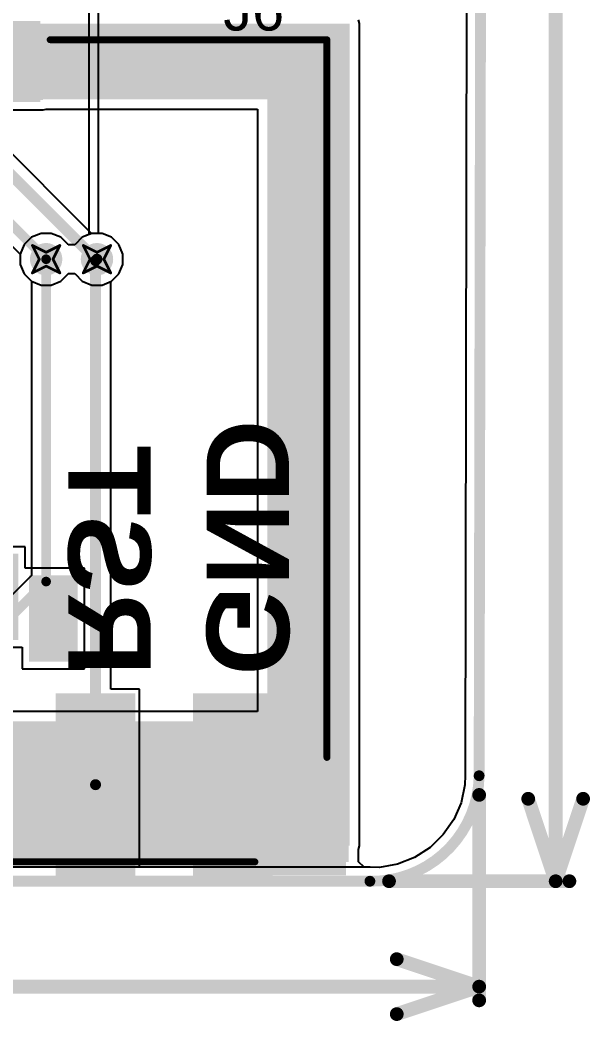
# Model space of a CAD drawing. Header units: inches. Extents: x -3 to 289, y -11 to 89.
# Drawn here: x 116.51 to 127.05, y -10.06 to 8.44 of the extents above; entities that cross this region are included whole.
import ezdxf

# ---------------------------------------------------------------- set-up
doc = ezdxf.new("R2010")
doc.units = ezdxf.units.IN
for name, color, linetype in [('Board Cutout', 216, 'Continuous'), ('Bottom Layer', 5, 'Continuous'), ('Bottom Overlay', 54, 'Continuous'), ('Bottom Paste', 16, 'Continuous'), ('Bottom Solder', 6, 'Continuous'), ('Dimension', 6, 'Continuous'), ('Drill Drawing', 1, 'Continuous'), ('Layer 1', 16, 'Continuous'), ('Layer 2', 76, 'Continuous'), ('Top Layer', 1, 'Continuous'), ('Top Overlay', 2, 'Continuous'), ('Top Paste', 8, 'Continuous'), ('Top Solder', 216, 'Continuous'), ('Via Holes', 16, 'Continuous')]:
    doc.layers.add(name, color=color, linetype=linetype)
doc.styles.add('Arial', font='', dxfattribs={"height": 0.2})
doc.styles.add('Arial_Bold', font='', dxfattribs={"height": 0.2})
doc.styles.get('Arial').set_extended_font_data('Arial')
doc.styles.get('Arial_Bold').set_extended_font_data('Arial', bold=True)

# ---------------------------------------------------------------- blocks, each defined once
blk = doc.blocks.new('693071010811_1')
at = {"layer": 'Top Layer'}
for points in [[(-5.875, 7.725), (-4.075, 7.725), (-4.075, 6.325), (-5.875, 6.325)], [(-0.175, 7.725), (1.625, 7.725), (1.625, 6.325), (-0.175, 6.325)], [(0.415, -2.125), (1.215, -2.125), (1.215, -3.625), (0.415, -3.625)], [(-6.185, -2.525), (-5.385, -2.525), (-5.385, -4.025), (-6.185, -4.025)], [(-5.085, -2.525), (-4.285, -2.525), (-4.285, -4.025), (-5.085, -4.025)], [(-2.885, -2.525), (-2.085, -2.525), (-2.085, -4.025), (-2.885, -4.025)], [(-0.685, -2.525), (0.115, -2.525), (0.115, -4.025), (-0.685, -4.025)], [(1.515, -2.525), (2.315, -2.525), (2.315, -4.025), (1.515, -4.025)], [(-3.985, -2.725), (-3.185, -2.725), (-3.185, -4.225), (-3.985, -4.225)], [(-1.785, -2.725), (-0.985, -2.725), (-0.985, -4.225), (-1.785, -4.225)], [(-7.275, -5.175), (-5.875, -5.175), (-5.875, -7.075), (-7.275, -7.075)], [(5.875, -6.075), (7.275, -6.075), (7.275, -7.975), (5.875, -7.975)]]:
    blk.add_hatch(color=1, dxfattribs=at).paths.add_polyline_path(points)
at = {"layer": 'Top Paste'}
for points in [[(-5.875, 7.725), (-4.075, 7.725), (-4.075, 6.325), (-5.875, 6.325)], [(-0.175, 7.725), (1.625, 7.725), (1.625, 6.325), (-0.175, 6.325)], [(0.415, -2.125), (1.215, -2.125), (1.215, -3.625), (0.415, -3.625)], [(-6.185, -2.525), (-5.385, -2.525), (-5.385, -4.025), (-6.185, -4.025)], [(-5.085, -2.525), (-4.285, -2.525), (-4.285, -4.025), (-5.085, -4.025)], [(-2.885, -2.525), (-2.085, -2.525), (-2.085, -4.025), (-2.885, -4.025)], [(-0.685, -2.525), (0.115, -2.525), (0.115, -4.025), (-0.685, -4.025)], [(1.515, -2.525), (2.315, -2.525), (2.315, -4.025), (1.515, -4.025)], [(-3.985, -2.725), (-3.185, -2.725), (-3.185, -4.225), (-3.985, -4.225)], [(-1.785, -2.725), (-0.985, -2.725), (-0.985, -4.225), (-1.785, -4.225)], [(-7.275, -5.175), (-5.875, -5.175), (-5.875, -7.075), (-7.275, -7.075)], [(5.875, -6.075), (7.275, -6.075), (7.275, -7.975), (5.875, -7.975)]]:
    blk.add_hatch(color=8, dxfattribs=at).paths.add_polyline_path(points)
at = {"layer": 'Top Solder'}
for points in [[(-5.925, 7.775), (-4.025, 7.775), (-4.025, 6.275), (-5.925, 6.275)], [(-0.225, 7.775), (1.675, 7.775), (1.675, 6.275), (-0.225, 6.275)], [(0.365, -2.075), (1.265, -2.075), (1.265, -3.675), (0.365, -3.675)], [(-6.235, -2.475), (-5.335, -2.475), (-5.335, -4.075), (-6.235, -4.075)], [(-5.135, -2.475), (-4.235, -2.475), (-4.235, -4.075), (-5.135, -4.075)], [(-2.935, -2.475), (-2.035, -2.475), (-2.035, -4.075), (-2.935, -4.075)], [(-0.735, -2.475), (0.165, -2.475), (0.165, -4.075), (-0.735, -4.075)], [(1.465, -2.475), (2.365, -2.475), (2.365, -4.075), (1.465, -4.075)], [(-4.035, -2.675), (-3.135, -2.675), (-3.135, -4.275), (-4.035, -4.275)], [(-1.835, -2.675), (-0.935, -2.675), (-0.935, -4.275), (-1.835, -4.275)], [(-7.325, -5.125), (-5.825, -5.125), (-5.825, -7.125), (-7.325, -7.125)], [(5.825, -6.025), (7.325, -6.025), (7.325, -8.025), (5.825, -8.025)]]:
    blk.add_hatch(color=216, dxfattribs=at).paths.add_polyline_path(points)
at = {"layer": 'Top Overlay', "const_width": 0.127}
for points in [[(-7.025, 7.425), (-6.106, 7.425)], [(-7.025, 7.175), (-7.025, 7.425)], [(-3.844, 7.425), (-0.406, 7.425)], [(1.855, 7.426), (5.274, 7.426)], [(5.274, 7.426), (6.975, 7.426)], [(6.975, -5.844), (6.975, 7.426)], [(-7.025, -4.944), (-7.025, 7.175)], [(-7.025, -7.775), (-7.025, -7.306)], [(-7.025, -7.775), (-6.896, -7.775)], [(-6.896, -7.775), (5.644, -7.775)]]:
    blk.add_lwpolyline(points, dxfattribs=at)
at = {"layer": 'Top Overlay', "const_width": 0.0635}
for points in [[(-7.057, 7.425, 1), (-6.993, 7.425, 1)], [(-7.057, 7.425, 1), (-6.993, 7.425, 1)], [(-6.138, 7.425, 1), (-6.074, 7.425, 1)], [(-3.876, 7.425, 1), (-3.812, 7.425, 1)], [(-0.438, 7.425, 1), (-0.374, 7.425, 1)], [(1.824, 7.426, 1), (1.887, 7.426, 1)], [(5.242, 7.426, 1), (5.306, 7.426, 1)], [(5.242, 7.426, 1), (5.306, 7.426, 1)], [(6.943, 7.426, 1), (7.007, 7.426, 1)], [(6.943, 7.426, 1), (7.007, 7.426, 1)], [(-7.057, 7.175, 1), (-6.993, 7.175, 1)], [(-7.057, 7.175, 1), (-6.993, 7.175, 1)], [(-7.057, -4.944, 1), (-6.993, -4.944, 1)], [(6.943, -5.844, 1), (7.007, -5.844, 1)], [(-7.057, -7.306, 1), (-6.993, -7.306, 1)], [(-7.057, -7.775, 1), (-6.993, -7.775, 1)], [(-7.057, -7.775, 1), (-6.993, -7.775, 1)], [(-6.928, -7.775, 1), (-6.864, -7.775, 1)], [(-6.928, -7.775, 1), (-6.864, -7.775, 1)], [(5.612, -7.775, 1), (5.676, -7.775, 1)]]:
    blk.add_lwpolyline(points, format="xyb", close=True, dxfattribs=at)
blk = doc.blocks.new('TSM_106_X_SH_BOARDEDGE_B_84')
at = {"layer": 'Bottom Layer'}
for points in [[(-6.985, 1.5875), (-5.715, 1.5875), (-5.715, -1.5875), (-6.985, -1.5875)], [(-4.445, 1.5875), (-3.175, 1.5875), (-3.175, -1.5875), (-4.445, -1.5875)], [(-1.905, 1.5875), (-0.635, 1.5875), (-0.635, -1.5875), (-1.905, -1.5875)], [(0.635, 1.5875), (1.905, 1.5875), (1.905, -1.5875), (0.635, -1.5875)], [(3.175, 1.5875), (4.445, 1.5875), (4.445, -1.5875), (3.175, -1.5875)], [(5.715, 1.5875), (6.985, 1.5875), (6.985, -1.5875), (5.715, -1.5875)]]:
    blk.add_hatch(color=5, dxfattribs=at).paths.add_polyline_path(points)
at = {"layer": 'Bottom Paste'}
for points in [[(-6.985, 1.5875), (-5.715, 1.5875), (-5.715, -1.5875), (-6.985, -1.5875)], [(-4.445, 1.5875), (-3.175, 1.5875), (-3.175, -1.5875), (-4.445, -1.5875)], [(-1.905, 1.5875), (-0.635, 1.5875), (-0.635, -1.5875), (-1.905, -1.5875)], [(0.635, 1.5875), (1.905, 1.5875), (1.905, -1.5875), (0.635, -1.5875)], [(3.175, 1.5875), (4.445, 1.5875), (4.445, -1.5875), (3.175, -1.5875)], [(5.715, 1.5875), (6.985, 1.5875), (6.985, -1.5875), (5.715, -1.5875)]]:
    blk.add_hatch(color=16, dxfattribs=at).paths.add_polyline_path(points)
at = {"layer": 'Bottom Solder'}
for points in [[(-7.0866, 1.6891), (-5.6134, 1.6891), (-5.6134, -1.6891), (-7.0866, -1.6891)], [(-4.5466, 1.6891), (-3.0734, 1.6891), (-3.0734, -1.6891), (-4.5466, -1.6891)], [(-2.0066, 1.6891), (-0.5334, 1.6891), (-0.5334, -1.6891), (-2.0066, -1.6891)], [(0.5334, 1.6891), (2.0066, 1.6891), (2.0066, -1.6891), (0.5334, -1.6891)], [(3.0734, 1.6891), (4.5466, 1.6891), (4.5466, -1.6891), (3.0734, -1.6891)], [(5.6134, 1.6891), (7.0866, 1.6891), (7.0866, -1.6891), (5.6134, -1.6891)]]:
    blk.add_hatch(color=6, dxfattribs=at).paths.add_polyline_path(points)

msp = doc.modelspace()

# ---------------------------------------------------------------- hatches: boundary and pattern name
at = {"layer": 'Bottom Layer'}
h = msp.add_hatch(color=5, dxfattribs=at)
edge = h.paths.add_edge_path()
edge.add_arc((116.99, 4.021), 0.3, 0, 360)
h = msp.add_hatch(color=5, dxfattribs=at)
edge = h.paths.add_edge_path()
edge.add_arc((117.93, 4.021), 0.3, 0, 360)
at = {"layer": 'Layer 1'}
h = msp.add_hatch(color=16, dxfattribs=at)
edge = h.paths.add_edge_path()
edge.add_arc((116.99, 4.021), 0.3, 0, 360)
h = msp.add_hatch(color=16, dxfattribs=at)
edge = h.paths.add_edge_path()
edge.add_arc((117.93, 4.021), 0.3, 0, 360)
at = {"layer": 'Layer 2'}
h = msp.add_hatch(color=76, dxfattribs=at)
edge = h.paths.add_edge_path()
edge.add_arc((116.99, 4.021), 0.3, 0, 360)
h = msp.add_hatch(color=76, dxfattribs=at)
edge = h.paths.add_edge_path()
edge.add_arc((117.93, 4.021), 0.3, 0, 360)
at = {"layer": 'Top Layer'}
for points in [[(122.602, 8.378), (115.032, 8.378), (115.032, 6.978), (122.602, 6.978)], [(115.133, 6.966), (116.933, 6.966), (116.933, 8.366), (115.133, 8.366)], [(121.078, -6.824), (122.602, -6.824), (122.602, 8.378), (121.078, 8.378)], [(108.033, -7.122), (122.583, -7.122), (122.583, -4.522), (108.033, -4.522)]]:
    msp.add_hatch(color=1, dxfattribs=at).paths.add_polyline_path(points)
h = msp.add_hatch(color=1, dxfattribs=at)
edge = h.paths.add_edge_path()
edge.add_arc((116.99, 4.021), 0.3, 0, 360)
h = msp.add_hatch(color=1, dxfattribs=at)
edge = h.paths.add_edge_path()
edge.add_arc((117.93, 4.021), 0.3, 0, 360)
at = {"layer": 'Via Holes'}
h = msp.add_hatch(color=7, dxfattribs=at)
edge = h.paths.add_edge_path()
edge.add_arc((116.99, 4.021), 0.15, 0, 360)
h = msp.add_hatch(color=7, dxfattribs=at)
edge = h.paths.add_edge_path()
edge.add_arc((117.93, 4.021), 0.15, 0, 360)

# ---------------------------------------------------------------- linework, layer by layer
at = {"layer": 'Board Cutout', "const_width": 0.2}
for points in [[(124.998, -5.53), (125.078, 38.57)], [(62.09, -7.48), (122.978, -7.48)]]:
    msp.add_lwpolyline(points, dxfattribs=at)
msp.add_lwpolyline([(124.998, -5.53, -0.414214), (122.978, -7.48)], format="xyb", dxfattribs=at)
at = {"layer": 'Board Cutout', "const_width": 0.1}
for points in [[(124.948, -5.53, 1), (125.048, -5.53, 1)], [(124.948, -5.53, 1), (125.048, -5.53, 1)], [(122.928, -7.48, 1), (123.028, -7.48, 1)], [(122.928, -7.48, 1), (123.028, -7.48, 1)]]:
    msp.add_lwpolyline(points, format="xyb", close=True, dxfattribs=at)
at = {"layer": 'Bottom Layer'}
for p, q in [((124.787, 21.113), (124.739, -5.528)), ((117.777, 9.246), (117.777, 4.475)), ((117.958, 4.499), (117.958, 9.246)), ((116.895, 4.499), (116.719, 4.426)), ((117.085, 4.499), (116.895, 4.499)), ((117.26, 4.426), (117.085, 4.499)), ((117.777, 4.475), (117.659, 4.426)), ((118.025, 4.499), (117.958, 4.499)), ((118.2, 4.426), (118.025, 4.499)), ((116.585, 4.292), (116.512, 4.116)), ((116.719, 4.426), (116.585, 4.292)), ((117.395, 4.292), (117.26, 4.426)), ((117.396, 4.288), (117.395, 4.292)), ((117.523, 4.288), (117.396, 4.288)), ((117.525, 4.292), (117.523, 4.288)), ((117.659, 4.426), (117.525, 4.292)), ((118.335, 4.292), (118.2, 4.426)), ((118.407, 4.116), (118.335, 4.292)), ((116.512, 4.116), (116.512, 3.926)), ((118.407, 3.926), (118.407, 4.116)), ((116.512, 3.926), (116.585, 3.75)), ((118.335, 3.75), (118.407, 3.926)), ((116.585, 3.75), (116.718, 3.617)), ((118.2, 3.616), (118.335, 3.75)), ((116.718, 3.617), (116.718, -1.827)), ((118.188, 3.611), (118.2, 3.616)), ((118.188, -3.93), (118.188, 3.611)), ((116.718, -1.827), (115.171, -3.373)), ((118.716, -3.93), (118.188, -3.93)), ((118.716, -7.221), (118.716, -3.93)), ((124.739, -5.528), (124.736, -5.695)), ((124.736, -5.695), (124.664, -6.028)), ((124.664, -6.028), (124.528, -6.34)), ((124.528, -6.34), (124.334, -6.619)), ((124.334, -6.619), (124.09, -6.855)), ((124.09, -6.855), (123.804, -7.039)), ((123.487, -7.164), (123.153, -7.224)), ((123.804, -7.039), (123.487, -7.164)), ((122.978, -7.221), (118.716, -7.221)), ((122.98, -7.221), (122.978, -7.221)), ((122.983, -7.221), (122.98, -7.221)), ((123.153, -7.224), (122.983, -7.221))]:
    msp.add_line(p, q, dxfattribs=at)
for points, const_width in [([(116.99, -1.939), (116.99, 4.021)], 0.178), ([(117.903, 3.995), (117.93, 4.021)], 0.203), ([(117.903, -5.695), (117.903, 3.995)], 0.203), ([(115.363, -3.566), (116.99, -1.939)], 0.178)]:
    msp.add_lwpolyline(points, dxfattribs=dict(at, const_width=const_width))
for points, const_width in [([(116.945, 4.021, 1), (117.034, 4.021, 1)], 0.0889), ([(117.853, 3.995, 1), (117.954, 3.995, 1)], 0.102), ([(117.853, 3.995, 1), (117.954, 3.995, 1)], 0.102), ([(117.879, 4.021, 1), (117.98, 4.021, 1)], 0.102), ([(116.945, -1.939, 1), (117.034, -1.939, 1)], 0.0889), ([(116.945, -1.939, 1), (117.034, -1.939, 1)], 0.0889), ([(117.853, -5.695, 1), (117.954, -5.695, 1)], 0.102)]:
    msp.add_lwpolyline(points, format="xyb", close=True, dxfattribs=dict(at, const_width=const_width))
at = {"layer": 'Dimension', "const_width": 0.254}
for points in [[(126.413, -7.48), (126.413, 11.01)], [(124.998, -9.683), (124.998, -5.884)], [(125.905, -5.956), (126.413, -7.48)], [(126.413, -7.48), (126.921, -5.956)], [(123.332, -7.48), (126.667, -7.48)], [(123.474, -8.921), (124.998, -9.429)], [(67.831, -9.429), (124.998, -9.429)], [(123.474, -9.937), (124.998, -9.429)]]:
    msp.add_lwpolyline(points, dxfattribs=at)
at = {"layer": 'Dimension', "const_width": 0.127}
for points in [[(124.935, -5.884, 1), (125.062, -5.884, 1)], [(125.842, -5.956, 1), (125.969, -5.956, 1)], [(126.858, -5.956, 1), (126.985, -5.956, 1)], [(123.268, -7.48, 1), (123.395, -7.48, 1)], [(126.35, -7.48, 1), (126.477, -7.48, 1)], [(126.35, -7.48, 1), (126.477, -7.48, 1)], [(126.35, -7.48, 1), (126.477, -7.48, 1)], [(126.604, -7.48, 1), (126.731, -7.48, 1)], [(123.411, -8.921, 1), (123.538, -8.921, 1)], [(124.935, -9.429, 1), (125.062, -9.429, 1)], [(124.935, -9.429, 1), (125.062, -9.429, 1)], [(124.935, -9.429, 1), (125.062, -9.429, 1)], [(124.935, -9.683, 1), (125.062, -9.683, 1)], [(123.411, -9.937, 1), (123.538, -9.937, 1)]]:
    msp.add_lwpolyline(points, format="xyb", close=True, dxfattribs=at)
at = {"layer": 'Drill Drawing', "const_width": 0.0508}
for points in [[(116.736, 4.275), (116.99, 4.148)], [(116.736, 4.275), (116.863, 4.021)], [(116.99, 4.148), (117.244, 4.275)], [(117.117, 4.021), (117.244, 4.275)], [(117.676, 4.275), (117.93, 4.148)], [(117.676, 4.275), (117.803, 4.021)], [(117.93, 4.148), (118.184, 4.275)], [(118.057, 4.021), (118.184, 4.275)], [(116.736, 3.767), (116.863, 4.021)], [(116.736, 3.767), (116.99, 3.894)], [(116.99, 3.894), (117.244, 3.767)], [(117.117, 4.021), (117.244, 3.767)], [(117.676, 3.767), (117.803, 4.021)], [(117.676, 3.767), (117.93, 3.894)], [(117.93, 3.894), (118.184, 3.767)], [(118.057, 4.021), (118.184, 3.767)]]:
    msp.add_lwpolyline(points, dxfattribs=at)
at = {"layer": 'Drill Drawing', "const_width": 0.0254}
for points in [[(116.723, 4.275, 1), (116.748, 4.275, 1)], [(116.723, 4.275, 1), (116.748, 4.275, 1)], [(117.231, 4.275, 1), (117.256, 4.275, 1)], [(117.231, 4.275, 1), (117.256, 4.275, 1)], [(117.663, 4.275, 1), (117.688, 4.275, 1)], [(117.663, 4.275, 1), (117.688, 4.275, 1)], [(118.171, 4.275, 1), (118.196, 4.275, 1)], [(118.171, 4.275, 1), (118.196, 4.275, 1)], [(116.977, 4.148, 1), (117.002, 4.148, 1)], [(116.977, 4.148, 1), (117.002, 4.148, 1)], [(117.917, 4.148, 1), (117.942, 4.148, 1)], [(117.917, 4.148, 1), (117.942, 4.148, 1)], [(116.85, 4.021, 1), (116.875, 4.021, 1)], [(116.85, 4.021, 1), (116.875, 4.021, 1)], [(116.977, 3.894, 1), (117.002, 3.894, 1)], [(116.977, 3.894, 1), (117.002, 3.894, 1)], [(117.104, 4.021, 1), (117.129, 4.021, 1)], [(117.104, 4.021, 1), (117.129, 4.021, 1)], [(117.79, 4.021, 1), (117.815, 4.021, 1)], [(117.79, 4.021, 1), (117.815, 4.021, 1)], [(117.917, 3.894, 1), (117.942, 3.894, 1)], [(117.917, 3.894, 1), (117.942, 3.894, 1)], [(118.044, 4.021, 1), (118.069, 4.021, 1)], [(118.044, 4.021, 1), (118.069, 4.021, 1)], [(116.723, 3.767, 1), (116.748, 3.767, 1)], [(116.723, 3.767, 1), (116.748, 3.767, 1)], [(117.231, 3.767, 1), (117.256, 3.767, 1)], [(117.231, 3.767, 1), (117.256, 3.767, 1)], [(117.663, 3.767, 1), (117.688, 3.767, 1)], [(117.663, 3.767, 1), (117.688, 3.767, 1)], [(118.171, 3.767, 1), (118.196, 3.767, 1)], [(118.171, 3.767, 1), (118.196, 3.767, 1)]]:
    msp.add_lwpolyline(points, format="xyb", close=True, dxfattribs=at)
at = {"layer": 'Layer 1'}
for p, q in [((124.814, 35.73), (124.739, -5.528)), ((116.895, 4.499), (116.719, 4.426)), ((117.085, 4.499), (116.895, 4.499)), ((117.26, 4.426), (117.085, 4.499)), ((117.835, 4.499), (117.659, 4.426)), ((118.025, 4.499), (117.835, 4.499)), ((118.2, 4.426), (118.025, 4.499)), ((116.585, 4.292), (116.512, 4.116)), ((116.719, 4.426), (116.585, 4.292)), ((117.395, 4.292), (117.26, 4.426)), ((117.396, 4.288), (117.395, 4.292)), ((117.523, 4.288), (117.396, 4.288)), ((117.525, 4.292), (117.523, 4.288)), ((117.659, 4.426), (117.525, 4.292)), ((118.335, 4.292), (118.2, 4.426)), ((118.407, 4.116), (118.335, 4.292)), ((116.512, 4.116), (116.512, 3.926)), ((118.407, 3.926), (118.407, 4.116)), ((116.512, 3.926), (116.585, 3.75)), ((118.335, 3.75), (118.407, 3.926)), ((116.585, 3.75), (116.719, 3.616)), ((117.26, 3.616), (117.395, 3.75)), ((117.395, 3.75), (117.396, 3.754)), ((117.396, 3.754), (117.523, 3.754)), ((117.523, 3.754), (117.525, 3.75)), ((117.525, 3.75), (117.659, 3.616)), ((118.2, 3.616), (118.335, 3.75)), ((116.719, 3.616), (116.895, 3.543)), ((116.895, 3.543), (117.085, 3.543)), ((117.085, 3.543), (117.26, 3.616)), ((117.659, 3.616), (117.835, 3.543)), ((117.835, 3.543), (118.025, 3.543)), ((118.025, 3.543), (118.2, 3.616)), ((124.739, -5.528), (124.736, -5.695)), ((124.736, -5.695), (124.664, -6.028)), ((124.664, -6.028), (124.528, -6.34)), ((124.528, -6.34), (124.334, -6.619)), ((124.334, -6.619), (124.09, -6.855)), ((124.09, -6.855), (123.804, -7.039)), ((123.487, -7.164), (123.153, -7.224)), ((123.804, -7.039), (123.487, -7.164)), ((122.978, -7.221), (62.09, -7.221)), ((122.98, -7.221), (122.978, -7.221)), ((122.983, -7.221), (122.98, -7.221)), ((123.153, -7.224), (122.983, -7.221))]:
    msp.add_line(p, q, dxfattribs=at)
at = {"layer": 'Layer 2'}
for p, q in [((124.808, 32.944), (124.739, -5.528)), ((117.83, 4.497), (115.043, 7.285)), ((114.345, 6.281), (116.512, 4.114)), ((117.835, 4.499), (117.83, 4.497)), ((118.025, 4.499), (117.835, 4.499)), ((118.2, 4.426), (118.025, 4.499)), ((118.335, 4.292), (118.2, 4.426)), ((118.407, 4.116), (118.335, 4.292)), ((116.512, 4.114), (116.512, 3.926)), ((118.407, 3.926), (118.407, 4.116)), ((116.512, 3.926), (116.585, 3.75)), ((118.335, 3.75), (118.407, 3.926)), ((116.585, 3.75), (116.719, 3.616)), ((117.26, 3.616), (117.395, 3.75)), ((117.395, 3.75), (117.396, 3.754)), ((117.396, 3.754), (117.523, 3.754)), ((117.523, 3.754), (117.525, 3.75)), ((117.525, 3.75), (117.659, 3.616)), ((118.2, 3.616), (118.335, 3.75)), ((116.719, 3.616), (116.895, 3.543)), ((116.895, 3.543), (117.085, 3.543)), ((117.085, 3.543), (117.26, 3.616)), ((117.659, 3.616), (117.835, 3.543)), ((117.835, 3.543), (118.025, 3.543)), ((118.025, 3.543), (118.2, 3.616)), ((124.739, -5.528), (124.736, -5.695)), ((124.736, -5.695), (124.664, -6.028)), ((124.664, -6.028), (124.528, -6.34)), ((124.528, -6.34), (124.334, -6.619)), ((124.334, -6.619), (124.09, -6.855)), ((124.09, -6.855), (123.804, -7.039)), ((123.487, -7.164), (123.153, -7.224)), ((123.804, -7.039), (123.487, -7.164)), ((122.978, -7.221), (62.09, -7.221)), ((122.98, -7.221), (122.978, -7.221)), ((122.983, -7.221), (122.98, -7.221)), ((123.153, -7.224), (122.983, -7.221))]:
    msp.add_line(p, q, dxfattribs=at)
for points, const_width in [([(114.758, 7.167), (117.917, 4.008)], 0.203), ([(114.357, 6.654), (116.99, 4.021)], 0.178)]:
    msp.add_lwpolyline(points, dxfattribs=dict(at, const_width=const_width))
for points, const_width in [([(116.945, 4.021, 1), (117.034, 4.021, 1)], 0.0889), ([(117.866, 4.008, 1), (117.967, 4.008, 1)], 0.102)]:
    msp.add_lwpolyline(points, format="xyb", close=True, dxfattribs=dict(at, const_width=const_width))
at = {"layer": 'Top Layer'}
for p, q in [((124.775, 14.362), (124.739, -5.528)), ((122.784, 8.378), (122.77, 8.447)), ((122.784, -6.824), (122.784, 8.378)), ((113.289, 6.785), (116.933, 6.785)), ((116.933, 6.785), (116.993, 6.797)), ((116.993, 6.797), (120.897, 6.797)), ((120.897, 6.797), (120.897, -4.341)), ((116.895, 4.499), (116.719, 4.426)), ((117.085, 4.499), (116.895, 4.499)), ((117.26, 4.426), (117.085, 4.499)), ((117.835, 4.499), (117.659, 4.426)), ((118.025, 4.499), (117.835, 4.499)), ((118.2, 4.426), (118.025, 4.499)), ((116.585, 4.292), (116.512, 4.116)), ((116.719, 4.426), (116.585, 4.292)), ((117.395, 4.292), (117.26, 4.426)), ((117.396, 4.288), (117.395, 4.292)), ((117.523, 4.288), (117.396, 4.288)), ((117.525, 4.292), (117.523, 4.288)), ((117.659, 4.426), (117.525, 4.292)), ((118.335, 4.292), (118.2, 4.426)), ((118.407, 4.116), (118.335, 4.292)), ((116.512, 4.116), (116.512, 3.926)), ((118.407, 3.926), (118.407, 4.116)), ((116.512, 3.926), (116.585, 3.75)), ((118.335, 3.75), (118.407, 3.926)), ((116.585, 3.75), (116.719, 3.616)), ((117.26, 3.616), (117.395, 3.75)), ((117.395, 3.75), (117.396, 3.754)), ((117.396, 3.754), (117.523, 3.754)), ((117.523, 3.754), (117.525, 3.75)), ((117.525, 3.75), (117.659, 3.616)), ((118.2, 3.616), (118.335, 3.75)), ((116.719, 3.616), (116.895, 3.543)), ((116.895, 3.543), (117.085, 3.543)), ((117.085, 3.543), (117.26, 3.616)), ((117.659, 3.616), (117.835, 3.543)), ((117.835, 3.543), (118.025, 3.543)), ((118.025, 3.543), (118.2, 3.616)), ((116.6, -1.294), (116.296, -1.294)), ((116.6, -1.694), (116.6, -1.294)), ((117.7, -1.694), (116.6, -1.694)), ((117.7, -3.55), (117.7, -1.694)), ((115.5, -3.15), (116.545, -3.15)), ((116.545, -3.15), (116.545, -3.55)), ((116.545, -3.55), (117.7, -3.55)), ((120.897, -4.341), (108.033, -4.341)), ((124.739, -5.528), (124.736, -5.695)), ((124.736, -5.695), (124.664, -6.028)), ((124.664, -6.028), (124.528, -6.34)), ((124.528, -6.34), (124.334, -6.619)), ((124.334, -6.619), (124.09, -6.855)), ((122.77, -6.894), (122.784, -6.824)), ((122.765, -6.902), (122.77, -6.894)), ((122.765, -7.122), (122.765, -6.902)), ((124.09, -6.855), (123.804, -7.039)), ((122.872, -7.221), (122.765, -7.122)), ((123.487, -7.164), (123.153, -7.224)), ((123.804, -7.039), (123.487, -7.164)), ((122.978, -7.221), (122.872, -7.221)), ((122.98, -7.221), (122.978, -7.221)), ((122.983, -7.221), (122.98, -7.221)), ((123.153, -7.224), (122.983, -7.221))]:
    msp.add_line(p, q, dxfattribs=at)

# ---------------------------------------------------------------- block references
for name, p in [('693071010811_1', (115.208, 0.653)), ('TSM_106_X_SH_BOARDEDGE_B_84', (114.093, -5.695))]:
    msp.add_blockref(name, p)

# ---------------------------------------------------------------- texts
at = {"layer": 'Bottom Overlay', "style": 'Arial_Bold', "text_generation_flag": 2}
for s, p in [('GND', (119.959, -3.677)), ('RST', (117.401, -3.677))]:
    msp.add_text(s, height=1.524, rotation=270, dxfattribs=at).set_placement(p)
at = {"layer": 'Top Overlay', "style": 'Arial'}
msp.add_text('J6', height=0.762, dxfattribs=at).set_placement((120.267, 8.249))

doc.saveas('drawing.dxf')
